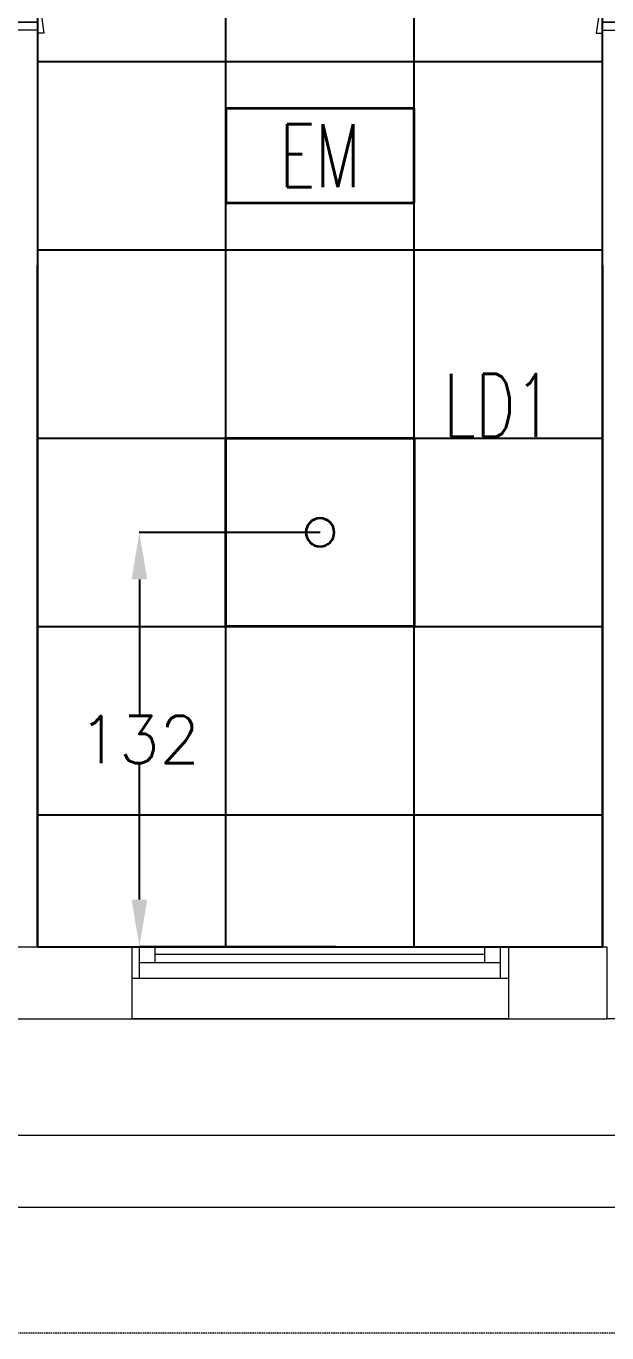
# Model space of a CAD drawing. Extents: x -12260 to 57327, y -29287 to 19916.
# Drawn here: x 23939 to 25790, y -14060 to -9897 of the extents above; entities that cross this region are included whole.
import ezdxf
from ezdxf.enums import TextEntityAlignment as Align

# ---------------------------------------------------------------- set-up
doc = ezdxf.new("R2010")
doc.units = 0
doc.header["$LTSCALE"] = 0.25
doc.linetypes.add('01-First Floor$0$HIDDEN', pattern=[9.525, 6.35, -3.175])
doc.linetypes.add('DASHDOT', pattern=[25.4, 12.7, -6.35, 0, -6.35])
for name, color, linetype, lineweight in [('01-First Floor$0$Aluminum', 251, 'Continuous', 5), ('01-First Floor$0$Proj', 251, 'Continuous', 5), ('01-First Floor$0$Walls', 251, 'Continuous', 5), ('01-First Floor$0$Wooden Joinery', 251, 'Continuous', 5), ('E-DIM', 6, 'Continuous', 18), ('E-LITE-CIRC-NUMB', 6, 'Continuous', 25), ('E-LITE-CLNG', 150, 'Continuous', 35), ('E-LITE-CLNG @ 100', 150, 'Continuous', 35), ('E-LITE-CLNG-CNDT', 6, 'DASHDOT', 35), ('E-LITE-CTRL', 6, 'Continuous', 25), ('E-LITE-IDEN', 6, 'Continuous', 25)]:
    doc.layers.add(name, color=color, linetype=linetype, lineweight=lineweight)
doc.layers.add('01-First Floor$0$FALSE CEILING', color=251, linetype='Continuous')
doc.layers.add('01-First Floor$0$X-WHITE glass', color=255, linetype='Continuous')
doc.styles.add('DC_SIMPLEX', font='SIMPLEX.shx', dxfattribs={"width": 0.7})
doc.styles.get("Standard").update_dxf_attribs({"font": 'romans.shx'})
doc.dimstyles.get("Standard").update_dxf_attribs({"dimtxt": 150, "dimasz": 150, "dimexe": 0.18, "dimexo": 0.0625, "dimgap": 0.09, "dimtad": 0, "dimtih": 1, "dimtoh": 1, "dimdec": 0, "dimlfac": 0.1, "dimzin": 0, "dimdsep": 46, "dimtxsty": 'Standard', "dimcen": 0.09, "dimclrd": 6, "dimadec": 0, "dimazin": 0, "dimtfac": 1, "dimtdec": 0, "dimtofl": 0, "dimtmove": 0, "dimatfit": 3, "dimfxl": 1, "dimtolj": 1, "dimtzin": 0, "dimarcsym": 0})

# ---------------------------------------------------------------- blocks, each defined once
blk = doc.blocks.new('01-First Floor$0$A$C72370EFE')
at = {"layer": '01-First Floor$0$Wooden Joinery'}
for p, q in [((-0.01, -0.04), (-0.02, -0.04)), ((-0.01, -0.03), (-0.01, -0.07)), ((0, -0.03), (-0.01, -0.03)), ((0.04, -0.03), (0.05, -0.03)), ((0.05, -0.03), (0.05, -0.07)), ((0.05, -0.04), (0.06, -0.04)), ((-0.05, -0.07), (-0.05, -0.16)), ((-0.03, -0.07), (-0.03, -0.16)), ((-0.01, -0.06), (-0.02, -0.06)), ((0, -0.07), (-0.01, -0.07)), ((0.04, -0.07), (0.05, -0.07)), ((0.05, -0.06), (0.06, -0.06)), ((0.07, -0.07), (0.07, -0.16)), ((0.09, -0.07), (0.09, -0.16)), ((-0.01, -0.17), (-0.02, -0.17)), ((-0.01, -0.19), (-0.02, -0.19)), ((-0.01, -0.17), (-0.01, -0.19)), ((0.05, -0.17), (0.06, -0.17)), ((0.05, -0.17), (0.05, -0.19)), ((0.05, -0.19), (0.06, -0.19))]:
    blk.add_line(p, q, dxfattribs=at)
for centre, radius, start, end in [((-0.02, -0.07), 0.03, 90, 180), ((0.06, -0.07), 0.03, 0, 90), ((-0.02, -0.07), 0.01, 90, 180), ((0.06, -0.07), 0.01, 0, 90), ((-0.02, -0.16), 0.03, 180, 270), ((-0.02, -0.16), 0.01, 180, 270), ((0.06, -0.16), 0.01, 270, 0), ((0.06, -0.16), 0.03, 270, 0)]:
    blk.add_arc(centre, radius, start, end, dxfattribs=at)
blk = doc.blocks.new('01-First Floor$0$A$C5DAD61B4')
at = {"layer": '01-First Floor$0$Wooden Joinery'}
for points in [[(80, 959.1), (80, 969.1), (10, 979.1), (10, 959.1)], [(940, 959.1), (940, 969.1), (1010, 979.1), (1010, 959.1)], [(70, 859.1), (70, 849.1), (0, 839.1), (0, 859.1)], [(120, 859.1), (120, 0), (80, 0), (80, 859.1)], [(950, 859.1), (950, 849.1), (1020, 839.1), (1020, 859.1)]]:
    blk.add_lwpolyline(points, close=True, dxfattribs=at)
for points in [[(45, 859.1), (45, 959.1), (20, 959.1), (20, 859.1), (45, 859.1)], [(45, 859.1), (80, 859.1), (80, 899.1), (90, 899.1), (90, 959.1), (45, 959.1), (45, 859.1)], [(975, 859.1), (940, 859.1), (940, 899.1), (930, 899.1), (930, 959.1), (975, 959.1), (975, 859.1)], [(975, 859.1), (975, 959.1), (1000, 959.1), (1000, 859.1), (975, 859.1)]]:
    blk.add_lwpolyline(points, dxfattribs=at)
blk.add_arc((80, 859.1), 860, 272.666, 0, dxfattribs=at)
at = {"layer": '01-First Floor$0$Wooden Joinery', "xscale": 999.9999999998854, "yscale": 999.9999999998854, "zscale": 999.9999999998854, "rotation": 180}
blk.add_blockref('01-First Floor$0$A$C72370EFE', (120, 0), dxfattribs=at)
blk = doc.blocks.new('01-First Floor')
at = {"layer": '01-First Floor$0$Aluminum'}
for p, q in [((24276, -12830.2), (25476, -12830)), ((24301, -12930), (24301, -12830)), ((24351, -12880), (24351, -12830)), ((25401, -12855), (24351, -12855)), ((25401, -12880), (25401, -12830)), ((25451, -12930), (25451, -12830)), ((24301, -12880), (25451, -12880)), ((24276, -12930, 0), (25476, -12930)), ((25476, -13060, 0), (24276, -13060, 0))]:
    blk.add_line(p, q, dxfattribs=at)
at = {"layer": '01-First Floor$0$FALSE CEILING', "linetype": 'Continuous'}
for p, q in [((24576, -12830), (24576, -2710)), ((25176, -12830), (25176, -2710)), ((23976, -10010), (25776, -10010)), ((23976, -10610), (25776, -10610)), ((23976, -11210), (25776, -11210)), ((23976, -11810), (25776, -11810)), ((23976, -12410), (25776, -12410))]:
    blk.add_line(p, q, dxfattribs=at)
at = {"layer": '01-First Floor$0$FALSE CEILING'}
blk.add_lwpolyline([(23976, -12830), (25776, -12830), (25776, -2710), (23976, -2710)], close=True, dxfattribs=at)
at = {"layer": '01-First Floor$0$Proj', "linetype": '01-First Floor$0$HIDDEN'}
blk.add_line((26989.8, -13057.4, 0), (25789.8, -13060, 0), dxfattribs=at)
at = {"layer": '01-First Floor$0$Proj'}
for p, q in [((19985.8, -13430), (34926.2, -13430)), ((19755.8, -13660), (35156.2, -13660))]:
    blk.add_line(p, q, dxfattribs=at)
at = {"layer": '01-First Floor$0$Proj', "linetype": '01-First Floor$0$HIDDEN', "ltscale": 3}
blk.add_lwpolyline([(48606, 9840), (-2814, 9840), (-2814, -14060), (48606, -14060)], dxfattribs=at)
blk.add_lwpolyline([(48606, 9840), (-2814, 9840), (-2814, -14060), (48606, -14060)], dxfattribs=at)
at = {"layer": '01-First Floor$0$Walls'}
for p, q in [((23976, -9910), (23876, -9910)), ((23976, -10660), (23976, -9910)), ((25776, -9910), (25776, -10610)), ((25776, -9910), (25876, -9910)), ((25776, -9910), (25776, -10660)), ((21606, -12830), (24826, -12830)), ((24276, -12830), (24276, -13060, 0)), ((24926, -12830), (25789.8, -12830)), ((25476, -12830), (25476, -13060, 0)), ((25789.8, -12830), (25789.8, -13060, 0)), ((21921, -13060), (25789.8, -13060, 0))]:
    blk.add_line(p, q, dxfattribs=at)
at = {"layer": '01-First Floor$0$X-WHITE glass', "color": 253, "lineweight": 30, "ltscale": 6, "true_color": 0x9898cc}
for p, q in [((23976, -12830), (23976, -10660)), ((25776, -10660), (25776, -12830))]:
    blk.add_line(p, q, dxfattribs=at)
at = {"layer": '01-First Floor$0$Wooden Joinery', "rotation": 270}
blk.add_blockref('01-First Floor$0$A$C5DAD61B4', (23016.9, -8910), dxfattribs=at)
at = {"layer": '01-First Floor$0$Wooden Joinery', "xscale": -1, "rotation": 90}
blk.add_blockref('01-First Floor$0$A$C5DAD61B4', (26735.1, -8910), dxfattribs=at)
blk = doc.blocks.new('*U16')
blk.add_lwpolyline([(-300, 300), (-300, -300), (300, -300), (300, 300)], close=True)
blk.add_circle((0, 0), 45)
at = {"layer": 'E-LITE-CIRC-NUMB', "style": 'DC_SIMPLEX', "width": 0.7, "flags": 8}
blk.add_attdef('CIRCUIT', text='', height=200, rotation=0, dxfattribs=at).set_placement((-473.9, 300), align=Align.RIGHT)
at = {"layer": 'E-LITE-CTRL', "style": 'DC_SIMPLEX', "width": 0.7, "flags": 8}
blk.add_attdef('CONTROL', (1118.9, -935), '', height=200, rotation=360, dxfattribs=at)
at = {"layer": 'E-LITE-IDEN', "style": 'DC_SIMPLEX', "width": 0.7, "flags": 8}
blk.add_attdef('TYPE', (460.4, 457.6), '', height=200, rotation=360, dxfattribs=at)
blk = doc.blocks.new('DC_LT-CL-Emergency')
blk.add_lwpolyline([(3, -1.5), (3, 1.5), (-3, 1.5), (-3, -1.5)], close=True)
at = {"style": 'DC_SIMPLEX', "width": 0.7}
blk.add_text('EM', height=2, rotation=360, dxfattribs=at).set_placement((0, 0), align=Align.MIDDLE_CENTER)
at = {"layer": 'E-LITE-CTRL', "style": 'DC_SIMPLEX', "width": 0.7, "flags": 8}
blk.add_attdef('CONTROL', (4.739, -1.5), '', height=2, rotation=360, dxfattribs=at)
blk = doc.blocks.new('*D345')
at = {"layer": 'Defpoints', "color": 0}
for p in [(24876, -11510), (24300.2, -12830), (24926, -12830)]:
    blk.add_point(p, dxfattribs=at)
at = {"layer": 'E-DIM', "color": 0, "lineweight": -2, "transparency": 16777216}
for p, q in [((24875.9, -11510), (24300, -11510)), ((24925.9, -12830), (24300, -12830))]:
    blk.add_line(p, q, dxfattribs=at)
at = {"layer": 'E-DIM', "color": 6, "lineweight": -2, "transparency": 16777216}
for p, q in [((24300.2, -11660), (24300.2, -12094.9)), ((24300.2, -12680), (24300.2, -12245.1))]:
    blk.add_line(p, q, dxfattribs=at)
at = {"layer": 'E-DIM', "color": 6, "transparency": 16777216}
for points in [[(24275.2, -11660), (24325.2, -11660), (24300.2, -11510)], [(24275.2, -12680), (24325.2, -12680), (24300.2, -12830)]]:
    blk.add_solid(points, dxfattribs=at)
at = {"layer": 'E-DIM', "color": 0, "transparency": 16777216, "insert": (24300.2, -12170), "char_height": 150, "attachment_point": 5}
blk.add_mtext('\\A1;132', dxfattribs=at)

msp = doc.modelspace()

# ---------------------------------------------------------------- block references
at = {"layer": 'E-LITE-CLNG'}
ref = msp.add_blockref('*U16', (24876, -11510), dxfattribs=dict(at, xscale=-1))
ref.add_attrib('TYPE', 'LD1', (25269.5, -11205.5), dxfattribs={"layer": 'E-LITE-IDEN', "height": 200, "rotation": 0, "style": 'DC_SIMPLEX', "width": 0.7, "flags": 8})
at = {"layer": 'E-LITE-CLNG @ 100', "xscale": 100, "yscale": 100, "zscale": 100}
msp.add_blockref('DC_LT-CL-Emergency', (24876, -10310), dxfattribs=at)
at = {"layer": 'E-LITE-CLNG-CNDT'}
msp.add_blockref('01-First Floor', (0, 0), dxfattribs=at)

# ---------------------------------------------------------------- dimensions: what is measured, and where the dimension line sits
at = {"layer": 'E-DIM'}
dim = msp.add_linear_dim(base=(24300.2, -12830), p1=(24876, -11510), p2=(24926, -12830), angle=90, dimstyle='Standard', dxfattribs=at)
dim.commit()
dim.dimension.update_dxf_attribs({"geometry": '*D345', "text_midpoint": (24300.2, -12170)})

doc.saveas('drawing.dxf')
